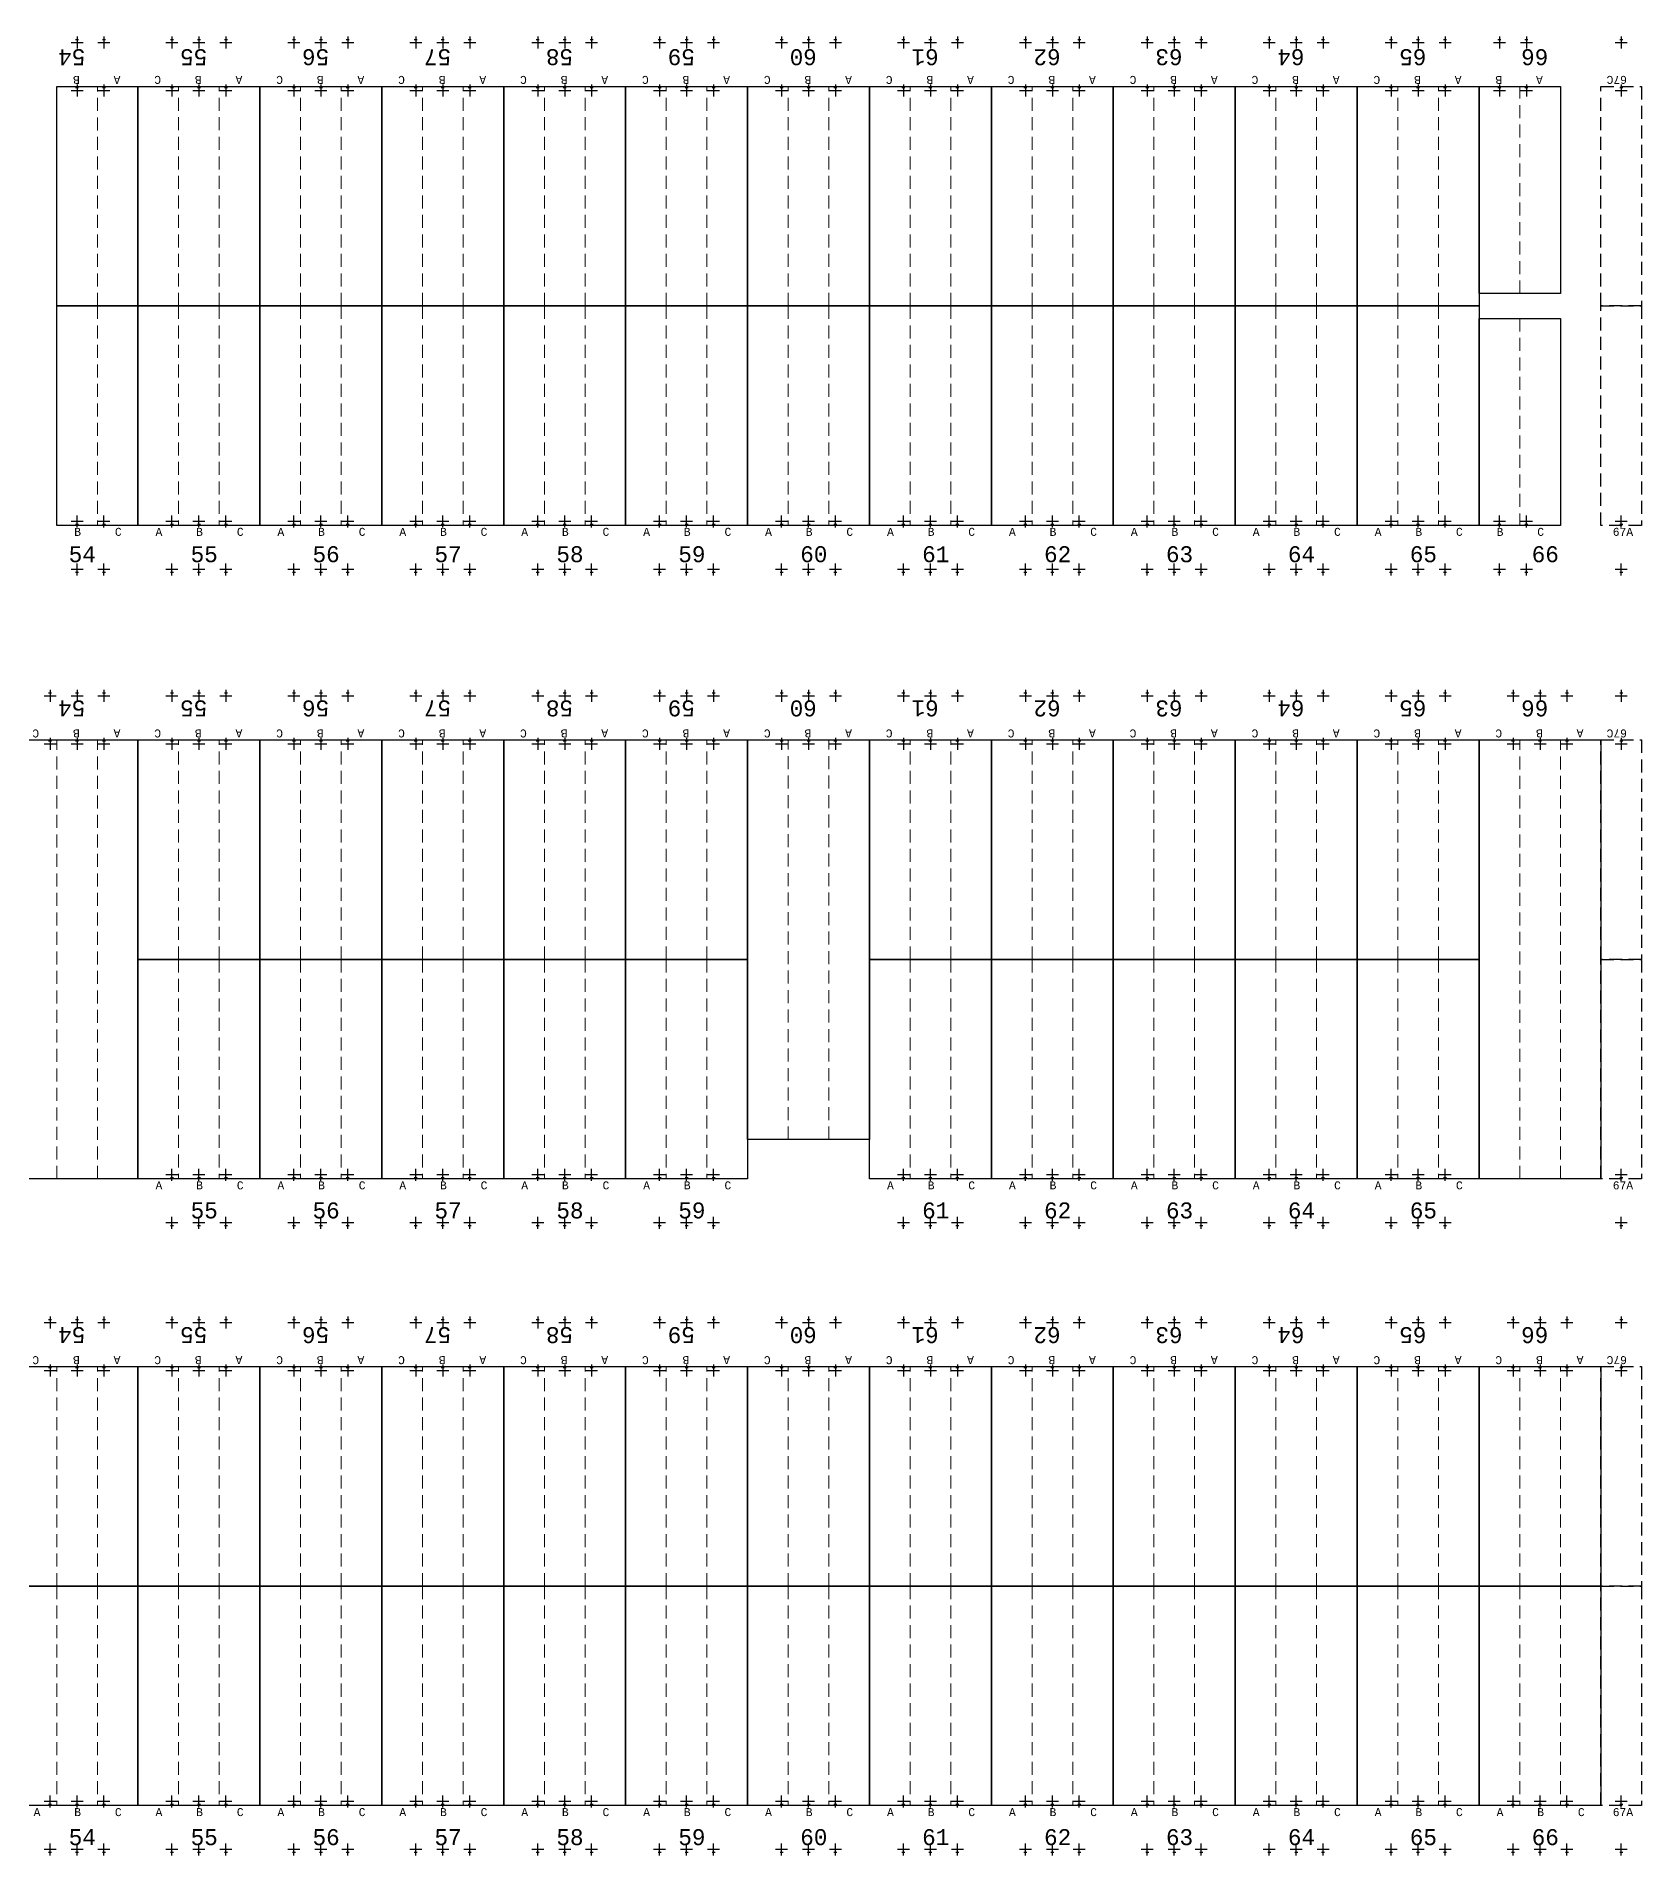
# Model space of a CAD drawing. Header units: millimetres. Extents: x 943 to 655635, y 611 to 177910.
# Drawn here: x 529367 to 569499, y 75323 to 120798 of the extents above; entities that cross this region are included whole.
import ezdxf

# ---------------------------------------------------------------- set-up
doc = ezdxf.new("R2010")
doc.units = ezdxf.units.MM
doc.linetypes.add('DASHED', pattern=[0.75, 0.5, -0.25])
doc.layers.add('Bin location transponder', color=250, linetype='Continuous')
doc.layers.add('WF_numbers', color=6, linetype='Continuous')
for name, color, linetype, lineweight in [('WF buffer', 1, 'DASHED', 30), ('WF transponder', 3, 'Continuous', 30), ('WF_all_bays', 5, 'Continuous', 30), ('WF_sketch_stock_areas', 30, 'Continuous', 30)]:
    doc.layers.add(name, color=color, linetype=linetype, lineweight=lineweight)
doc.styles.add('WF_txt', font='consola.ttf')

# ---------------------------------------------------------------- blocks, each defined once
blk = doc.blocks.new('Bin location transponder')
at = {"layer": 'Bin location transponder', "color": 3, "lineweight": 30}
for p, q in [((-600, 0), (600, 0)), ((-150, 300), (150, 300)), ((0, 600), (0, -600))]:
    blk.add_line(p, q, dxfattribs=at)
blk = doc.blocks.new('WF 10x18ft bay')
at = {"layer": 'WF_all_bays', "linetype": 'DASHED', "lineweight": 5, "ltscale": 650}
for p, q in [((1016, 5486), (1016, 0)), ((2032, 5486), (2032, 0))]:
    blk.add_line(p, q, dxfattribs=at)
at = {"layer": 'WF_all_bays'}
blk.add_lwpolyline([(0, 5486), (3048, 5486), (3048, 0), (0, 0)], close=True, dxfattribs=at)
at = {"layer": 'WF transponder', "xscale": 0.25, "yscale": 0.25, "zscale": 0.25, "rotation": 180.0000000062352}
for p in [(850, 100), (1524, 100), (2198, 100), (850, -1100), (1524, -1100), (2198, -1100)]:
    blk.add_blockref('Bin location transponder', p, dxfattribs=at)
at = {"layer": 'WF_numbers', "linetype": 'DASHED', "char_height": 200, "attachment_point": 1, "rotation": 0, "style": 'WF_txt'}
for s, insert in [('A', (439, -62, -723)), ('B', (1455, -62, -723)), ('C', (2471, -62, -723))]:
    blk.add_mtext_dynamic_manual_height_columns(s, width=423.53, gutter_width=2118, heights=[0], dxfattribs=dict(at, insert=insert))
blk = doc.blocks.new('WF 10x36ft bay')
at = {"layer": 'WF_all_bays', "linetype": 'DASHED', "lineweight": 5, "ltscale": 650}
for p, q in [((1016, 10973), (1016, 0)), ((2032, 10973), (2032, 0))]:
    blk.add_line(p, q, dxfattribs=at)
at = {"layer": 'WF_all_bays'}
blk.add_lwpolyline([(0, 10973), (3048, 10973), (3048, 0), (0, 0)], close=True, dxfattribs=at)
at = {"layer": 'WF transponder', "xscale": 0.25, "yscale": 0.25, "zscale": 0.25, "rotation": 180.0000000062352}
for p in [(850, 100), (1524, 100), (2198, 100), (850, -1100), (1524, -1100), (2198, -1100)]:
    blk.add_blockref('Bin location transponder', p, dxfattribs=at)
at = {"layer": 'WF_numbers', "linetype": 'DASHED', "char_height": 200, "attachment_point": 1, "rotation": 0, "style": 'WF_txt'}
for s, insert in [('A', (439, -62, -723)), ('B', (1455, -62, -723)), ('C', (2471, -62, -723))]:
    blk.add_mtext_dynamic_manual_height_columns(s, width=423.53, gutter_width=2118, heights=[0], dxfattribs=dict(at, insert=insert))
blk = doc.blocks.new('WF 40x216in buffer')
at = {"layer": 'WF buffer', "ltscale": 650}
blk.add_lwpolyline([(0, 5486), (1016, 5486), (1016, 0), (0, 0)], close=True, dxfattribs=at)
at = {"layer": 'WF transponder', "xscale": 0.25, "yscale": 0.25, "zscale": 0.25, "rotation": 180.0000000062352}
for p in [(508, 100), (508, -1100)]:
    blk.add_blockref('Bin location transponder', p, dxfattribs=at)
blk = doc.blocks.new('WF 10x34ft bay')
at = {"layer": 'WF_all_bays', "linetype": 'DASHED', "lineweight": 5, "ltscale": 650}
for p, q in [((1016, 9990), (1016, 0)), ((2032, 9990), (2032, 0))]:
    blk.add_line(p, q, dxfattribs=at)
at = {"layer": 'WF_all_bays'}
blk.add_lwpolyline([(0, 9990), (3048, 9990), (3048, 0), (0, 0)], close=True, dxfattribs=at)
at = {"layer": 'WF transponder', "xscale": 0.25, "yscale": 0.25, "zscale": 0.25, "rotation": 180}
for p in [(850, 100), (1524, 100), (2198, 100), (850, -1100), (1524, -1100), (2198, -1100)]:
    blk.add_blockref('Bin location transponder', p, dxfattribs=at)
at = {"layer": 'WF_numbers', "linetype": 'DASHED', "char_height": 200, "attachment_point": 1, "rotation": 0, "style": 'WF_txt'}
for s, insert in [('A', (439, -62, -723)), ('B', (1455, -62, -723)), ('C', (2471, -62, -723))]:
    blk.add_mtext_dynamic_manual_height_columns(s, width=423.53, gutter_width=2118, heights=[0], dxfattribs=dict(at, insert=insert))

msp = doc.modelspace()

# ---------------------------------------------------------------- linework, layer by layer
at = {"layer": 'WF_all_bays', "linetype": 'DASHED', "lineweight": 5, "ltscale": 650}
for p, q in [((530891, 114061, -162219), (530891, 119548, -162219)), ((566451, 114370, -162219), (566451, 119547, -162219)), ((530891, 114061, -162219), (530891, 108575, -162219)), ((566451, 113748, -162219), (566451, 108574, -162219))]:
    msp.add_line(p, q, dxfattribs=at)
at = {"layer": 'WF_all_bays', "elevation": -162219}
for points in [[(531907, 114061), (529875, 114061), (529875, 119548), (531907, 119548)], [(567467, 114370), (565435, 114370), (565435, 119547), (567467, 119547)], [(529875, 114061), (531907, 114061), (531907, 108575), (529875, 108575)], [(565435, 113748), (567467, 113748), (567467, 108574), (565435, 108574)]]:
    msp.add_lwpolyline(points, close=True, dxfattribs=at)

# ---------------------------------------------------------------- block references
at = {"layer": 'WF transponder', "xscale": 0.25, "yscale": 0.25, "zscale": 0.25}
for p in [(530383, 120648, -162219), (531057, 120648, -162219), (565943, 120647, -162219), (566617, 120647, -162219), (530383, 119448, -162219), (531057, 119448, -162219), (565943, 119447, -162219), (566617, 119447, -162219)]:
    msp.add_blockref('Bin location transponder', p, dxfattribs=at)
at = {"layer": 'WF transponder', "xscale": 0.25, "yscale": 0.25, "zscale": 0.25, "rotation": 180.0000000062352}
for p in [(530383, 108675, -162219), (531057, 108675, -162219), (565943, 108674, -162219), (566617, 108674, -162219), (530383, 107475, -162219), (531057, 107475, -162219), (565943, 107474, -162219), (566617, 107474, -162219)]:
    msp.add_blockref('Bin location transponder', p, dxfattribs=at)
at = {"layer": 'WF_all_bays'}
for name, p, rotation in [('WF 10x18ft bay', (534955, 119548, -162219), 179.9999999999069), ('WF 10x18ft bay', (538003, 119548, -162219), 179.9999999999069), ('WF 10x18ft bay', (541051, 119548, -162219), 179.9999999999069), ('WF 10x18ft bay', (544099, 119548, -162219), 179.9999999999069), ('WF 10x18ft bay', (547147, 119548, -162219), 179.9999999999069), ('WF 10x18ft bay', (550195, 119548, -162219), 179.9999999999069), ('WF 10x18ft bay', (553243, 119548, -162219), 179.9999999999069), ('WF 10x18ft bay', (556291, 119548, -162219), 179.9999999999069), ('WF 10x18ft bay', (559339, 119548, -162219), 179.9999999999069), ('WF 10x18ft bay', (562387, 119548, -162219), 179.9999999999069), ('WF 10x18ft bay', (565435, 119548, -162219), 179.9999999999069), ('WF 10x36ft bay', (531907, 103212, -162219), 180.0000000000523), ('WF 10x18ft bay', (534955, 103212, -162219), 179.9999999999069), ('WF 10x18ft bay', (538003, 103212, -162219), 179.9999999999069), ('WF 10x18ft bay', (541051, 103212, -162219), 179.9999999999069), ('WF 10x18ft bay', (544099, 103212, -162219), 179.9999999999069), ('WF 10x18ft bay', (547147, 103212, -162219), 179.9999999999069), ('WF 10x18ft bay', (553243, 103212, -162219), 179.9999999999069), ('WF 10x18ft bay', (556291, 103212, -162219), 179.9999999999069), ('WF 10x18ft bay', (559339, 103212, -162219), 179.9999999999069), ('WF 10x18ft bay', (562387, 103212, -162219), 179.9999999999069), ('WF 10x18ft bay', (565435, 103212, -162219), 179.9999999999069), ('WF 10x36ft bay', (568483, 103212, -162219), 180.0000000000523), ('WF 10x18ft bay', (531907, 87546, -162219), 179.9999999999069), ('WF 10x18ft bay', (534955, 87546, -162219), 179.9999999999069), ('WF 10x18ft bay', (538003, 87546, -162219), 179.9999999999069), ('WF 10x18ft bay', (541051, 87546, -162219), 179.9999999999069), ('WF 10x18ft bay', (544099, 87546, -162219), 179.9999999999069), ('WF 10x18ft bay', (547147, 87546, -162219), 179.9999999999069), ('WF 10x18ft bay', (550195, 87546, -162219), 179.9999999999069), ('WF 10x18ft bay', (553243, 87546, -162219), 179.9999999999069), ('WF 10x18ft bay', (556291, 87546, -162219), 179.9999999999069), ('WF 10x18ft bay', (559339, 87546, -162219), 179.9999999999069), ('WF 10x18ft bay', (562387, 87546, -162219), 179.9999999999069), ('WF 10x18ft bay', (565435, 87546, -162219), 179.9999999999069), ('WF 10x18ft bay', (568483, 87546, -162219), 179.9999999999069)]:
    msp.add_blockref(name, p, dxfattribs=dict(at, rotation=rotation))
for p in [(531907, 108575, -162219), (534955, 108575, -162219), (538003, 108575, -162219), (541051, 108575, -162219), (544099, 108575, -162219), (547147, 108575, -162219), (550195, 108575, -162219), (553243, 108575, -162219), (556291, 108575, -162219), (559339, 108575, -162219), (562387, 108575, -162219), (531907, 92239, -162219), (534955, 92239, -162219), (538003, 92239, -162219), (541051, 92239, -162219), (544099, 92239, -162219), (550195, 92239, -162219), (553243, 92239, -162219), (556291, 92239, -162219), (559339, 92239, -162219), (562387, 92239, -162219), (528859, 76573, -162219), (531907, 76573, -162219), (534955, 76573, -162219), (538003, 76573, -162219), (541051, 76573, -162219), (544099, 76573, -162219), (547147, 76573, -162219), (550195, 76573, -162219), (553243, 76573, -162219), (556291, 76573, -162219), (559339, 76573, -162219), (562387, 76573, -162219), (565435, 76573, -162219)]:
    msp.add_blockref('WF 10x18ft bay', p, dxfattribs=at)
at = {"layer": 'WF_all_bays', "color": 7, "true_color": 0xffffff, "rotation": 180}
msp.add_blockref('WF 10x34ft bay', (550195, 103212, -162219), dxfattribs=at)
at = {"layer": 'WF_sketch_stock_areas'}
for p, rotation in [((569499, 119548, -162219), 179.9999999992709), ((569499, 103212, -162219), 179.9999999996107), ((569499, 87546, -162219), 180.0000000073946)]:
    msp.add_blockref('WF 40x216in buffer', p, dxfattribs=dict(at, rotation=rotation))
for p in [(568483, 108575, -162219), (568483, 92239, -162219), (568483, 76573, -162219)]:
    msp.add_blockref('WF 40x216in buffer', p, dxfattribs=at)

# ---------------------------------------------------------------- texts
at = {"layer": 'WF_numbers', "linetype": 'DASHED', "attachment_point": 1, "style": 'WF_txt'}
for s, insert, char_height, rotation in [('54', (530590, 120078, -162219), 400, 180), ('55', (533638, 120078, -162219), 400, 180), ('56', (536686, 120078, -162219), 400, 180), ('57', (539734, 120078, -162219), 400, 180), ('58', (542782, 120078, -162219), 400, 180), ('59', (545830, 120078, -162219), 400, 180), ('60', (548878, 120078, -162219), 400, 180), ('61', (551926, 120078, -162219), 400, 180), ('62', (554974, 120078, -162219), 400, 180), ('63', (558022, 120078, -162219), 400, 180), ('64', (561070, 120078, -162219), 400, 180), ('65', (564118, 120078, -162219), 400, 180), ('66', (567166, 120078, -162219), 400, 180), ('B', (530452, 119610, -162943), 200, 180), ('A', (531468, 119610, -162943), 200, 180), ('B', (566012, 119609, -162943), 200, 180), ('A', (567028, 119609, -162943), 200, 180), ('67C', (569132, 119610, -162943), 200, 180), ('B', (530314, 108513, -162943), 200, 0), ('C', (531330, 108513, -162943), 200, 0), ('B', (565874, 108512, -162943), 200, 0), ('C', (566890, 108512, -162943), 200, 0), ('67A', (568778, 108513, -162943), 200, 0), ('54', (530590, 103800, -162219), 400, 180), ('55', (533638, 103800, -162219), 400, 180), ('56', (536686, 103800, -162219), 400, 180), ('57', (539734, 103800, -162219), 400, 180), ('58', (542782, 103800, -162219), 400, 180), ('59', (545830, 103800, -162219), 400, 180), ('60', (548878, 103800, -162219), 400, 180), ('61', (551926, 103800, -162219), 400, 180), ('62', (554974, 103800, -162219), 400, 180), ('63', (558022, 103800, -162219), 400, 180), ('64', (561070, 103800, -162219), 400, 180), ('65', (564118, 103800, -162219), 400, 180), ('66', (567166, 103800, -162219), 400, 180), ('67C', (569132, 103274, -162943), 200, 180), ('67A', (568778, 92177, -162943), 200, 0), ('54', (530590, 88134, -162219), 400, 180), ('55', (533638, 88134, -162219), 400, 180), ('56', (536686, 88134, -162219), 400, 180), ('57', (539734, 88134, -162219), 400, 180), ('58', (542782, 88134, -162219), 400, 180), ('59', (545830, 88134, -162219), 400, 180), ('60', (548878, 88134, -162219), 400, 180), ('61', (551926, 88134, -162219), 400, 180), ('62', (554974, 88134, -162219), 400, 180), ('63', (558022, 88134, -162219), 400, 180), ('64', (561070, 88134, -162219), 400, 180), ('65', (564118, 88134, -162219), 400, 180), ('66', (567166, 88134, -162219), 400, 180), ('67C', (569132, 87609, -162943), 200, 180), ('67A', (568778, 76511, -162943), 200, 0)]:
    msp.add_mtext_dynamic_manual_height_columns(s, width=423.53, gutter_width=2118, heights=[0], dxfattribs=dict(at, insert=insert, char_height=char_height, rotation=rotation))
at = {"layer": 'WF_numbers', "linetype": 'DASHED', "char_height": 400, "attachment_point": 1, "style": 'WF_txt'}
for s, insert in [('54', (530176, 108054, -162219)), ('55', (533224, 108054, -162219)), ('56', (536272, 108054, -162219)), ('57', (539320, 108054, -162219)), ('58', (542368, 108054, -162219)), ('59', (545416, 108054, -162219)), ('60', (548464, 108054, -162219)), ('61', (551512, 108054, -162219)), ('62', (554560, 108054, -162219)), ('63', (557608, 108054, -162219)), ('64', (560656, 108054, -162219)), ('65', (563704, 108054, -162219)), ('66', (566752, 108054, -162219)), ('55', (533224, 91651, -162219)), ('56', (536272, 91651, -162219)), ('57', (539320, 91651, -162219)), ('58', (542368, 91651, -162219)), ('59', (545416, 91651, -162219)), ('61', (551512, 91651, -162219)), ('62', (554560, 91651, -162219)), ('63', (557608, 91651, -162219)), ('64', (560656, 91651, -162219)), ('65', (563704, 91651, -162219)), ('54', (530176, 75985, -162219)), ('55', (533224, 75985, -162219)), ('56', (536272, 75985, -162219)), ('57', (539320, 75985, -162219)), ('58', (542368, 75985, -162219)), ('59', (545416, 75985, -162219)), ('60', (548464, 75985, -162219)), ('61', (551512, 75985, -162219)), ('62', (554560, 75985, -162219)), ('63', (557608, 75985, -162219)), ('64', (560656, 75985, -162219)), ('65', (563704, 75985, -162219)), ('66', (566752, 75985, -162219))]:
    msp.add_mtext_dynamic_manual_height_columns(s, width=423.53, gutter_width=2118, heights=[0], dxfattribs=dict(at, insert=insert))

doc.saveas('drawing.dxf')
